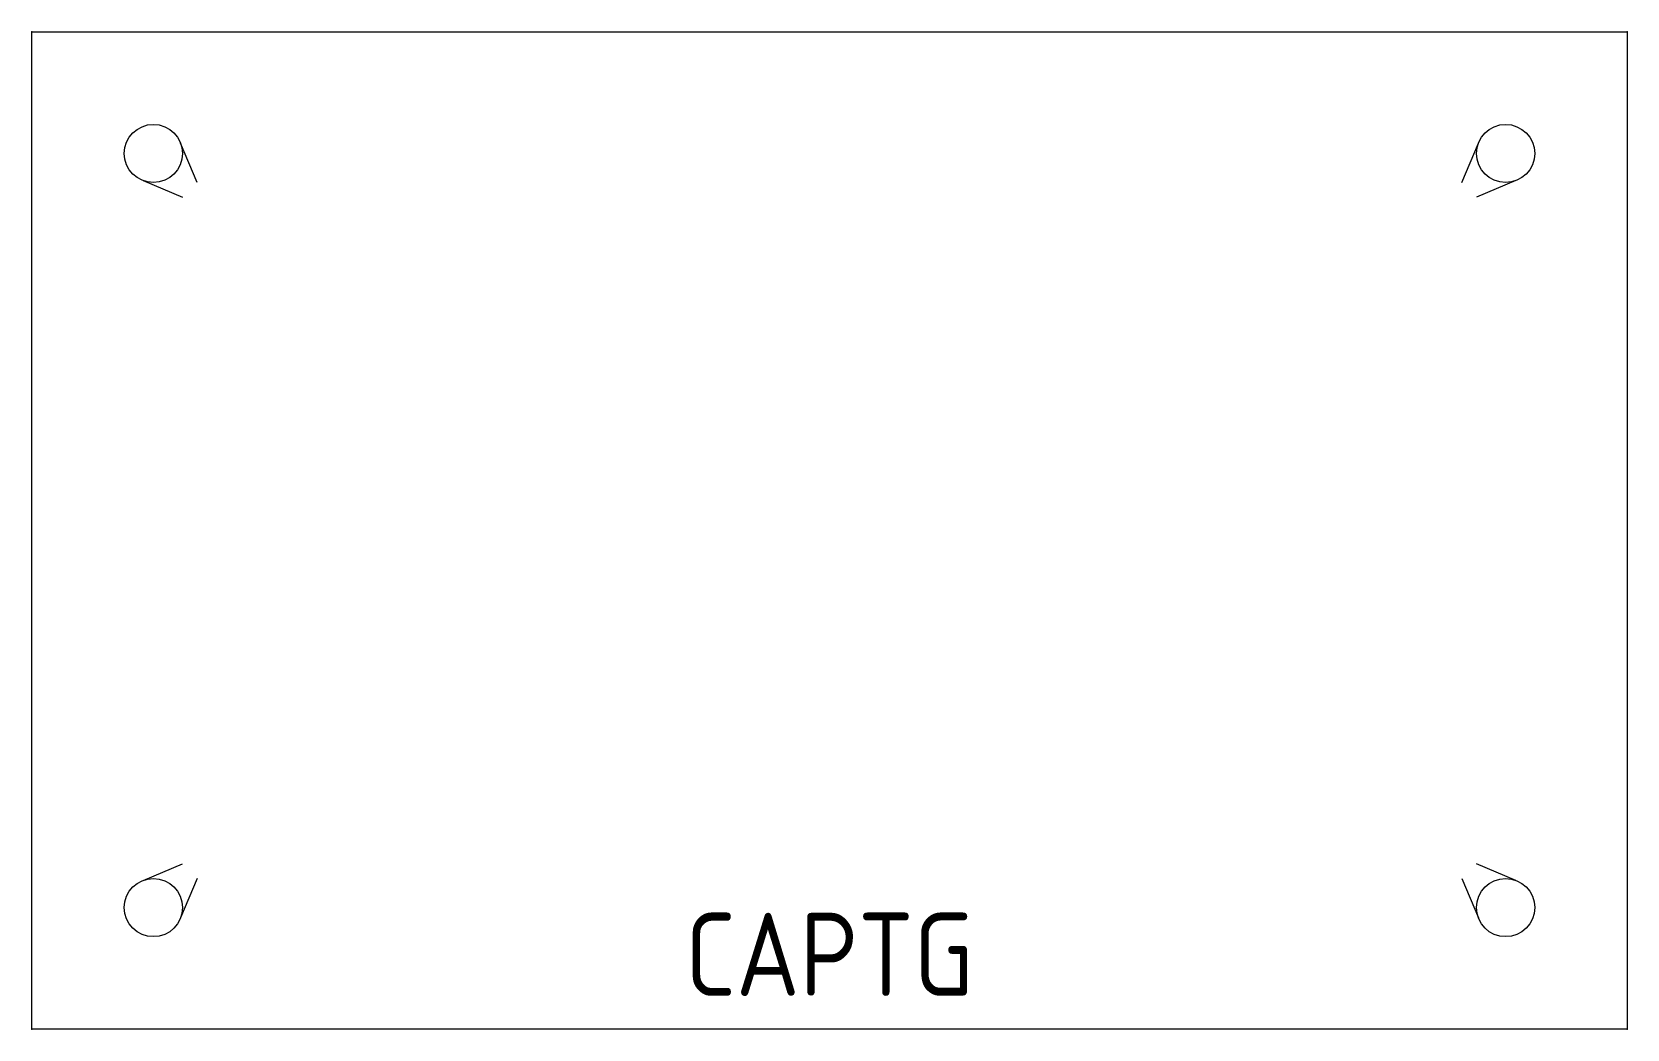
# Model space of a CAD drawing. Extents: x 0 to 48, y -30 to 0.
import ezdxf
from ezdxf.enums import TextEntityAlignment as Align

# ---------------------------------------------------------------- set-up
doc = ezdxf.new("R2010")
doc.units = 0
doc.header["$LTSCALE"] = 0.375
doc.header["$MEASUREMENT"] = 0
doc.layers.add('A-FURN-P-TABL', color=1, linetype='Continuous')
doc.layers.add('A-FURN-P-TABL-T', color=7, linetype='Continuous')
doc.styles.add('Notes', font='architxt.shx')

msp = doc.modelspace()

# ---------------------------------------------------------------- linework, layer by layer
at = {"layer": 'A-FURN-P-TABL'}
for p, q in [((0, -30), (0, 0)), ((0, 0), (48, 0)), ((48, 0), (48, -30)), ((4.96875, -4.53125), (4.46875, -3.34375)), ((43.03125, -4.53125), (43.53125, -3.34375)), ((3.34375, -4.46875), (4.53125, -4.96875)), ((44.65625, -4.46875), (43.46875, -4.96875)), ((3.34375, -25.53125), (4.53125, -25.03125)), ((44.65625, -25.53125), (43.46875, -25.03125)), ((4.96875, -25.46875), (4.46875, -26.65625)), ((43.03125, -25.46875), (43.53125, -26.65625)), ((48, -30), (0, -30))]:
    msp.add_line(p, q, dxfattribs=at)
for centre in [(3.65625, -3.65625), (44.34375, -3.65625), (3.65625, -26.34375), (44.34375, -26.34375)]:
    msp.add_circle(centre, 0.87508, dxfattribs=at)
for p in [(0, 0), (48, 0), (0, -30), (48, -30)]:
    msp.add_point(p, dxfattribs=at)

# ---------------------------------------------------------------- texts
at = {"layer": 'A-FURN-P-TABL-T', "style": 'Notes', "flags": 1}
for tag, s in [('CAPPN', '50622625'), ('CAPMG', 'STC'), ('CAPMC', 'VCT'), ('CAPQT', '1'), ('CAPDH', '0.000000'), ('CAPGC', '')]:
    msp.add_attdef(tag, (0, 0), s, height=0.001, dxfattribs=at)
at = {"layer": 'A-FURN-P-TABL-T', "style": 'Notes'}
msp.add_attdef('CAPTG', text='48/30', height=2.5, dxfattribs=at).set_placement((24, -29), align=Align.CENTER)

doc.saveas('drawing.dxf')
